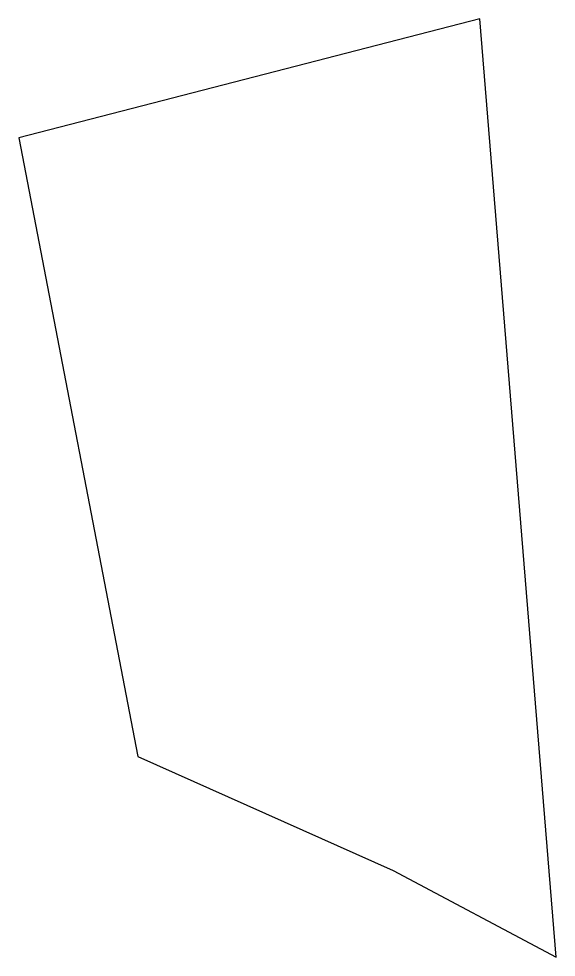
# Model space of a CAD drawing. Header units: inches. Extents: x 603798 to 603876, y 1304777 to 1304914.
import ezdxf

# ---------------------------------------------------------------- set-up
doc = ezdxf.new("R2010")
doc.units = ezdxf.units.IN
doc.header["$MEASUREMENT"] = 0

msp = doc.modelspace()

# ---------------------------------------------------------------- linework, layer by layer
msp.add_lwpolyline([(603865.09, 1304913.62), (603798, 1304896.29), (603815.31, 1304806.3), (603852.47, 1304789.68), (603876.2, 1304777.07)], close=True)

doc.saveas('drawing.dxf')
